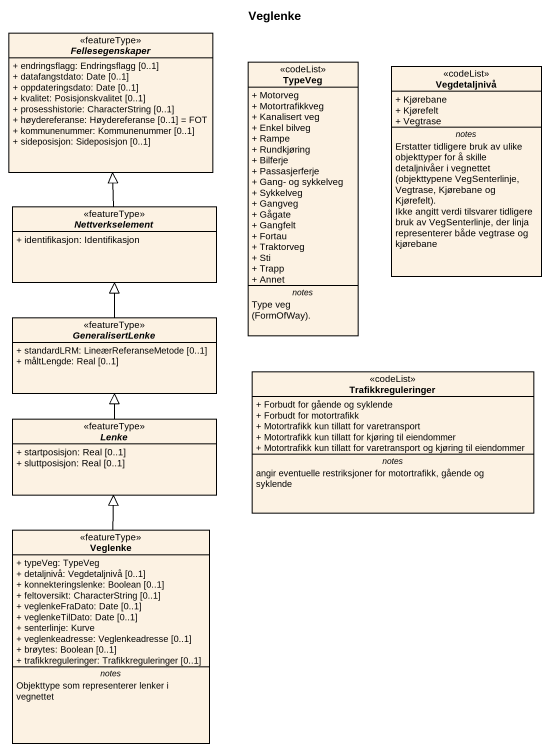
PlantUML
@startuml
title Veglenke
hide circle
hide empty members
skinparam classAttributeIconSize 0
abstract class Fellesegenskaper <<featureType>> {
  + endringsflagg: Endringsflagg [0..1]
  + datafangstdato: Date [0..1]
  + oppdateringsdato: Date [0..1]
  + kvalitet: Posisjonskvalitet [0..1]
  + prosesshistorie: CharacterString [0..1]
  + høydereferanse: Høydereferanse [0..1] = FOT
  + kommunenummer: Kommunenummer [0..1]
  + sideposisjon: Sideposisjon [0..1]
}
class TypeVeg <<codeList>> {
  + Motorveg
  + Motortrafikkveg
  + Kanalisert veg
  + Enkel bilveg
  + Rampe
  + Rundkjøring
  + Bilferje
  + Passasjerferje
  + Gang- og sykkelveg
  + Sykkelveg
  + Gangveg
  + Gågate
  + Gangfelt
  + Fortau
  + Traktorveg
  + Sti
  + Trapp
  + Annet
  -- notes --
  {field} Type veg (FormOfWay).
}
class Vegdetaljnivå <<codeList>> {
  + Kjørebane
  + Kjørefelt
  + Vegtrase
  -- notes --
  {field} Erstatter tidligere bruk av ulike objekttyper for å skille detaljnivåer i vegnettet (objekttypene VegSenterlinje, Vegtrase, Kjørebane og Kjørefelt).
  Ikke angitt verdi tilsvarer tidligere bruk av VegSenterlinje, der linja representerer både vegtrase og kjørebane
}
abstract class Nettverkselement <<featureType>> {
  + identifikasjon: Identifikasjon
}
abstract class GeneralisertLenke <<featureType>> {
  + standardLRM: LineærReferanseMetode [0..1]
  + måltLengde: Real [0..1]
}
class Trafikkreguleringer <<codeList>> {
  + Forbudt for gående og syklende
  + Forbudt for motortrafikk
  + Motortrafikk kun tillatt for varetransport
  + Motortrafikk kun tillatt for kjøring til eiendommer
  + Motortrafikk kun tillatt for varetransport og kjøring til eiendommer
  -- notes --
  angir eventuelle restriksjoner for motortrafikk, gående og syklende
}
abstract class Lenke <<featureType>> {
  + startposisjon: Real [0..1]
  + sluttposisjon: Real [0..1]
}
class Veglenke <<featureType>> {
  + typeVeg: TypeVeg
  + detaljnivå: Vegdetaljnivå [0..1]
  + konnekteringslenke: Boolean [0..1]
  + feltoversikt: CharacterString [0..1]
  + veglenkeFraDato: Date [0..1]
  + veglenkeTilDato: Date [0..1]
  + senterlinje: Kurve
  + veglenkeadresse: Veglenkeadresse [0..1]
  + brøytes: Boolean [0..1]
  + trafikkreguleringer: Trafikkreguleringer [0..1]
  -- notes --
  Objekttype som representerer lenker i vegnettet
}
Nettverkselement -up-|> Fellesegenskaper
GeneralisertLenke -up-|> Nettverkselement
Lenke -up-|> GeneralisertLenke
Veglenke -up-|> Lenke
@enduml
